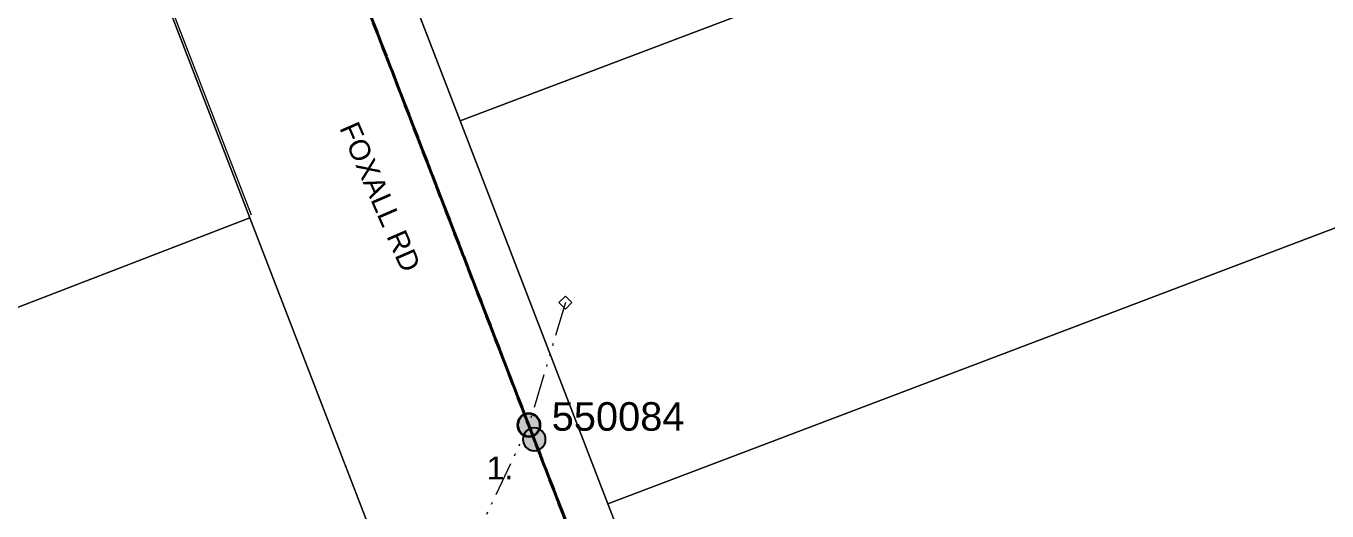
# Model space of a CAD drawing. Header units: metres. Extents: x 0 to 311505, y 0 to 6270811.
# Drawn here: x 310891.4 to 311005.5, y 6270472.4 to 6270514.9 of the extents above; entities that cross this region are included whole.
import ezdxf
from ezdxf.enums import TextEntityAlignment as Align

# ---------------------------------------------------------------- set-up
doc = ezdxf.new("R2010")
doc.units = ezdxf.units.M
doc.linetypes.add('Cable Exist OH', pattern=[1, 1, 0])
doc.linetypes.add('PHANTOMX2', pattern=[6.6, 3, -0.75, 0.2, -0.75, 0.2, -0.75, 0.2, -0.75])
doc.layers.get('0').update_dxf_attribs({"color": 6})
for name, color, linetype, lineweight in [('_User_HV_Exist', 1, 'Continuous', 35), ('_User_LV_Exist', 5, 'Continuous', 35), ('Cadastre Land Parcels_SP_EXT', 118, 'Continuous', 15), ('Cadastre Roads_SP_EXT', 218, 'Continuous', 15), ('Cadastre Water_SP_EXT', 158, 'Continuous', 15), ('Mains_HV_EXT', 13, 'Continuous', 25), ('Mains_LV_EXT', 163, 'Continuous', 25), ('Mains_SL_EXT', 131, 'Continuous', 25), ('Services_SP_EXT', 42, 'PHANTOMX2', 20)]:
    doc.layers.add(name, color=color, linetype=linetype, lineweight=lineweight)
for name, color, linetype in [('OH_Details_SP_MISC', 7, 'Continuous'), ('SupportsOH_SP_TR_HV_LV_SL_EXT', 7, 'Continuous'), ('SupportsOH_SP_TR_HV_LV_SL_MOD', 3, 'Continuous')]:
    doc.layers.add(name, color=color, linetype=linetype)
doc.styles.add('POLE_LABEL', font='arial.ttf', dxfattribs={"height": 2})
doc.styles.get("Standard").update_dxf_attribs({"font": 'arial.ttf'})

# ---------------------------------------------------------------- blocks, each defined once
blk = doc.blocks.new('CCP_EXT')
at = {"flags": 9}
for tag, p in [('STATE', (0, -1.8)), ('LEGEND', (0, -1.4)), ('LIFE_SUPPORT', (0, -1.6)), ('NOTES', (0, -2))]:
    blk.add_attdef(tag, text='', height=0.2, dxfattribs=at).set_placement(p, align=Align.MIDDLE_LEFT)
at = {"transparency": 33554687}
blk.add_wipeout([(0, 0.57), (0.57, 0), (0, -0.57), (-0.57, 0)], dxfattribs=at)
blk.add_lwpolyline([(-0.57, 0), (0, 0.57), (0.57, 0), (0, -0.57), (-0.57, 0)])
at = {"flags": 1}
blk.add_attdef('Z', (0, 0), '', height=0.2, dxfattribs=at)
at = {"flags": 9}
for tag, p in [('CCP_TYPE', (0, 0)), ('CONSTRUCTED_VOLTAGE', (0, -0.2)), ('OPERATING_VOLTAGE', (0, -0.6)), ('ORIENTATION', (0, -0.8)), ('OWNED_BY', (0, -1)), ('NO_PHASES', (0, -0.4)), ('USAGE', (0, -1.2))]:
    blk.add_attdef(tag, text='', height=0.2, dxfattribs=at).set_placement(p, align=Align.MIDDLE_LEFT)
blk = doc.blocks.new('POLE_EXT')
blk.add_hatch(color=256).paths.add_polyline_path([(-1, 0, 1), (1, 0, 1)])
blk.add_lwpolyline([(-1, 0, 1), (1, 0, 1)], format="xyb", close=True)
at = {"flags": 8}
blk.add_attdef('pNumber', text='', height=2, dxfattribs=at).set_placement((2.5, 2.5), align=Align.MIDDLE_CENTER)
at = {"style": 'POLE_LABEL', "flags": 9}
for tag, p in [('STRUCTURE_PLANT_NUMBER', (1.35, 0.03)), ('STREET_CODE', (1.35, -0.2))]:
    blk.add_attdef(tag, text='', height=0.2, dxfattribs=at).set_placement(p, align=Align.MIDDLE_LEFT)
at = {"flags": 9}
for tag, p in [('OWNED_BY', (1.35, -0.4)), ('SPECIAL_USE', (1.35, -0.8)), ('STATE', (1.35, -1)), ('PARENT', (1.35, -0.6)), ('USAGE', (1.35, -1.2)), ('cLV', (1.35, -1.4)), ('hDepth', (1.35, -1.6)), ('hDia', (1.35, -1.8)), ('cHV', (1.35, -2)), ('LBRACKET', (1.35, -2.2)), ('cLinedev', (1.35, -3.4)), ('LExisting', (1.35, -2.4)), ('LANTNUMBER', (1.35, -2.6)), ('LOther', (1.35, -2.8)), ('LRemove', (1.35, -3)), ('LEGEND', (1.35, -3.2)), ('pExisting', (1.35, -3.8)), ('pFooting', (1.35, -4.4)), ('pNew', (1.35, -4.6)), ('LOCATION', (1.35, -3.6)), ('PFNUMBER', (1.35, -4)), ('NEWPFNUMBER', (1.35, -4.2)), ('pRelocate', (1.35, -5)), ('pRemove', (1.35, -5.2)), ('pReplace', (1.35, -5.4)), ('pStay', (1.35, -5.6)), ('pType', (1.35, -5.8)), ('cspan', (1.35, -6)), ('STREETNAME', (1.35, -6.2)), ('SUBURB', (1.35, -6.4)), ('NOTES', (1.35, -6.6)), ('MAINTAINED_BY', (1.36, -6.81)), ('OPERATED_BY', (1.36, -7.01))]:
    blk.add_attdef(tag, text='', height=0.2, dxfattribs=at).set_placement(p, align=Align.MIDDLE_LEFT)
at = {"flags": 1}
blk.add_attdef('Z', (1.35, -7.33), '', height=0.2, dxfattribs=at)

msp = doc.modelspace()

# ---------------------------------------------------------------- linework, layer by layer
at = {"layer": '_User_LV_Exist', "linetype": 'Cable Exist OH', "transparency": 33554674}
for points in [[(310935.46, 6270479.9), (310915.73, 6270530.93)], [(310949.36, 6270444.01), (310935.46, 6270479.9)]]:
    msp.add_lwpolyline(points, dxfattribs=at)
at = {"layer": 'Cadastre Land Parcels_SP_EXT', "linetype": 'Continuous'}
for points in [[(311435, 6270810.01), (311434.95, 6270810.53), (311433.59, 6270810), (310892.79, 6270601.34), (310929.43, 6270506.55), (311494.07, 6270719.93), (311493.63, 6270721.04), (311488.55, 6270726.88), (311485.42, 6270729.14), (311485.06, 6270729.39), (311474.96, 6270738.53), (311454.15, 6270768.42), (311436, 6270798.9), (311435, 6270810.01)], [(310942.4, 6270473), (311493.93, 6270682.06), (311497.82, 6270711.38), (311497.73, 6270712.49), (311494.07, 6270719.93), (310929.43, 6270506.55), (310942.4, 6270473)], [(311335.02, 6270585.93), (311491.18, 6270646.21), (311491.81, 6270646.45), (311505.33, 6270651.34), (311502.66, 6270657.27), (311493.93, 6270682.06), (310942.4, 6270473), (310955.4, 6270439.37), (311050.02, 6270475.9), (311073.04, 6270484.79), (311235.7, 6270547.59), (311259.11, 6270556.62), (311317.4, 6270579.12), (311335.02, 6270585.93)], [(310910.99, 6270498.06), (310882.31, 6270572.28), (310733.66, 6270514.86), (310731.41, 6270509.57), (310757.11, 6270443.19), (310762.32, 6270440.78), (310910.99, 6270498.06)], [(310703.87, 6270323.38), (310942.8, 6270415.67), (310910.99, 6270498.06), (310671.98, 6270405.97), (310703.87, 6270323.38)]]:
    msp.add_lwpolyline(points, close=True, dxfattribs=at)
at = {"layer": 'Cadastre Water_SP_EXT'}
msp.add_line((310882.52, 6270572.3), (310911.1, 6270498.32), dxfattribs=at)
at = {"layer": 'Mains_LV_EXT', "linetype": 'Cable Exist OH'}
for points in [[(310935.46, 6270479.9), (310915.73, 6270530.93)], [(310950.11, 6270441.71), (310935.46, 6270479.9)]]:
    msp.add_lwpolyline(points, dxfattribs=at)
at = {"layer": 'Services_SP_EXT'}
msp.add_lwpolyline([(310924.15, 6270455.91), (310935.46, 6270479.9)], dxfattribs=at)

# ---------------------------------------------------------------- block references
at = {"layer": '_User_HV_Exist', "transparency": 33554674}
ref = msp.add_blockref('POLE_EXT', (310935.46, 6270479.9), dxfattribs=at)
ref.add_attrib('ASSET_NUM', '550084', dxfattribs={"layer": '0', "height": 2.5, "style": 'POLE_LABEL'}).set_placement((310937.46, 6270480.65), align=Align.MIDDLE_LEFT)
at = {"layer": '_User_LV_Exist', "transparency": 33554674}
ref = msp.add_blockref('POLE_EXT', (310935.46, 6270479.9), dxfattribs=at)
ref.add_attrib('ASSET_NUM', '550084', dxfattribs={"layer": '0', "height": 2.5, "style": 'POLE_LABEL'}).set_placement((310937.46, 6270480.65), align=Align.MIDDLE_LEFT)
at = {"layer": 'SupportsOH_SP_TR_HV_LV_SL_EXT'}
ref = msp.add_blockref('POLE_EXT', (310935.46, 6270479.9), dxfattribs=at)
ref.add_attrib('ASSET_NUM', '550084', dxfattribs={"layer": '0', "height": 2.5, "style": 'POLE_LABEL'}).set_placement((310937.46, 6270480.65), align=Align.MIDDLE_LEFT)
at = {"layer": 'SupportsOH_SP_TR_HV_LV_SL_MOD'}
ref = msp.add_blockref('POLE_EXT', (310935.93, 6270478.64, 68.9), dxfattribs=dict(at, rotation=180))
ref.add_attrib('pNumber', '1.', dxfattribs={"layer": '0', "height": 2}).set_placement((310932.93, 6270476.14, 68.9), align=Align.MIDDLE_CENTER)

# ---------------------------------------------------------------- texts
at = {"layer": 'Cadastre Roads_SP_EXT'}
msp.add_text('FOXALL RD', height=1.8, rotation=293.5322, dxfattribs=at).set_placement((310918.81, 6270505.94))

# ---------------------------------------------------------------- next in the draw order: block references
at = {"layer": 'Services_SP_EXT'}
msp.add_blockref('CCP_EXT', (310938.67, 6270490.63), dxfattribs=at)

# ---------------------------------------------------------------- next in the draw order: linework, layer by layer
at = {"layer": '_User_HV_Exist', "linetype": 'Cable Exist OH', "flags": 128}
msp.add_lwpolyline([(310927.41, 6270500.68), (310935.92, 6270478.64), (310949.51, 6270443.53)], dxfattribs=at)
at = {"layer": 'Cadastre Roads_SP_EXT', "linetype": 'Continuous'}
msp.add_lwpolyline([(310955.4, 6270439.37), (310942.4, 6270473), (310929.43, 6270506.55), (310900.92, 6270580.32), (310882.31, 6270572.28), (310910.99, 6270498.06), (310936.54, 6270431.87), (310955.4, 6270439.37)], close=True, dxfattribs=at)
at = {"layer": 'Mains_HV_EXT', "linetype": 'Cable Exist OH'}
msp.add_lwpolyline([(310950.23, 6270441.63), (310847.21, 6270708.18), (310834.96, 6270739.86)], dxfattribs=at)
at = {"layer": 'Mains_SL_EXT', "linetype": 'Cable Exist OH'}
msp.add_lwpolyline([(310915.73, 6270530.93), (310935.46, 6270479.9), (310956.81, 6270424.25)], dxfattribs=at)
at = {"layer": 'OH_Details_SP_MISC', "color": 7, "linetype": 'Cable Exist OH', "lineweight": 40, "flags": 128}
msp.add_lwpolyline([(310893.65, 6270588.02), (310916.01, 6270530.19), (310935.93, 6270478.64), (310950.26, 6270441.68)], dxfattribs=at)
msp.add_lwpolyline([(310893.65, 6270588.02), (310916.01, 6270530.19), (310935.93, 6270478.64), (310950.26, 6270441.68)], dxfattribs=at)
at = {"layer": 'Services_SP_EXT'}
msp.add_lwpolyline([(310938.67, 6270490.63), (310935.46, 6270479.9)], dxfattribs=at)

doc.saveas('drawing.dxf')
